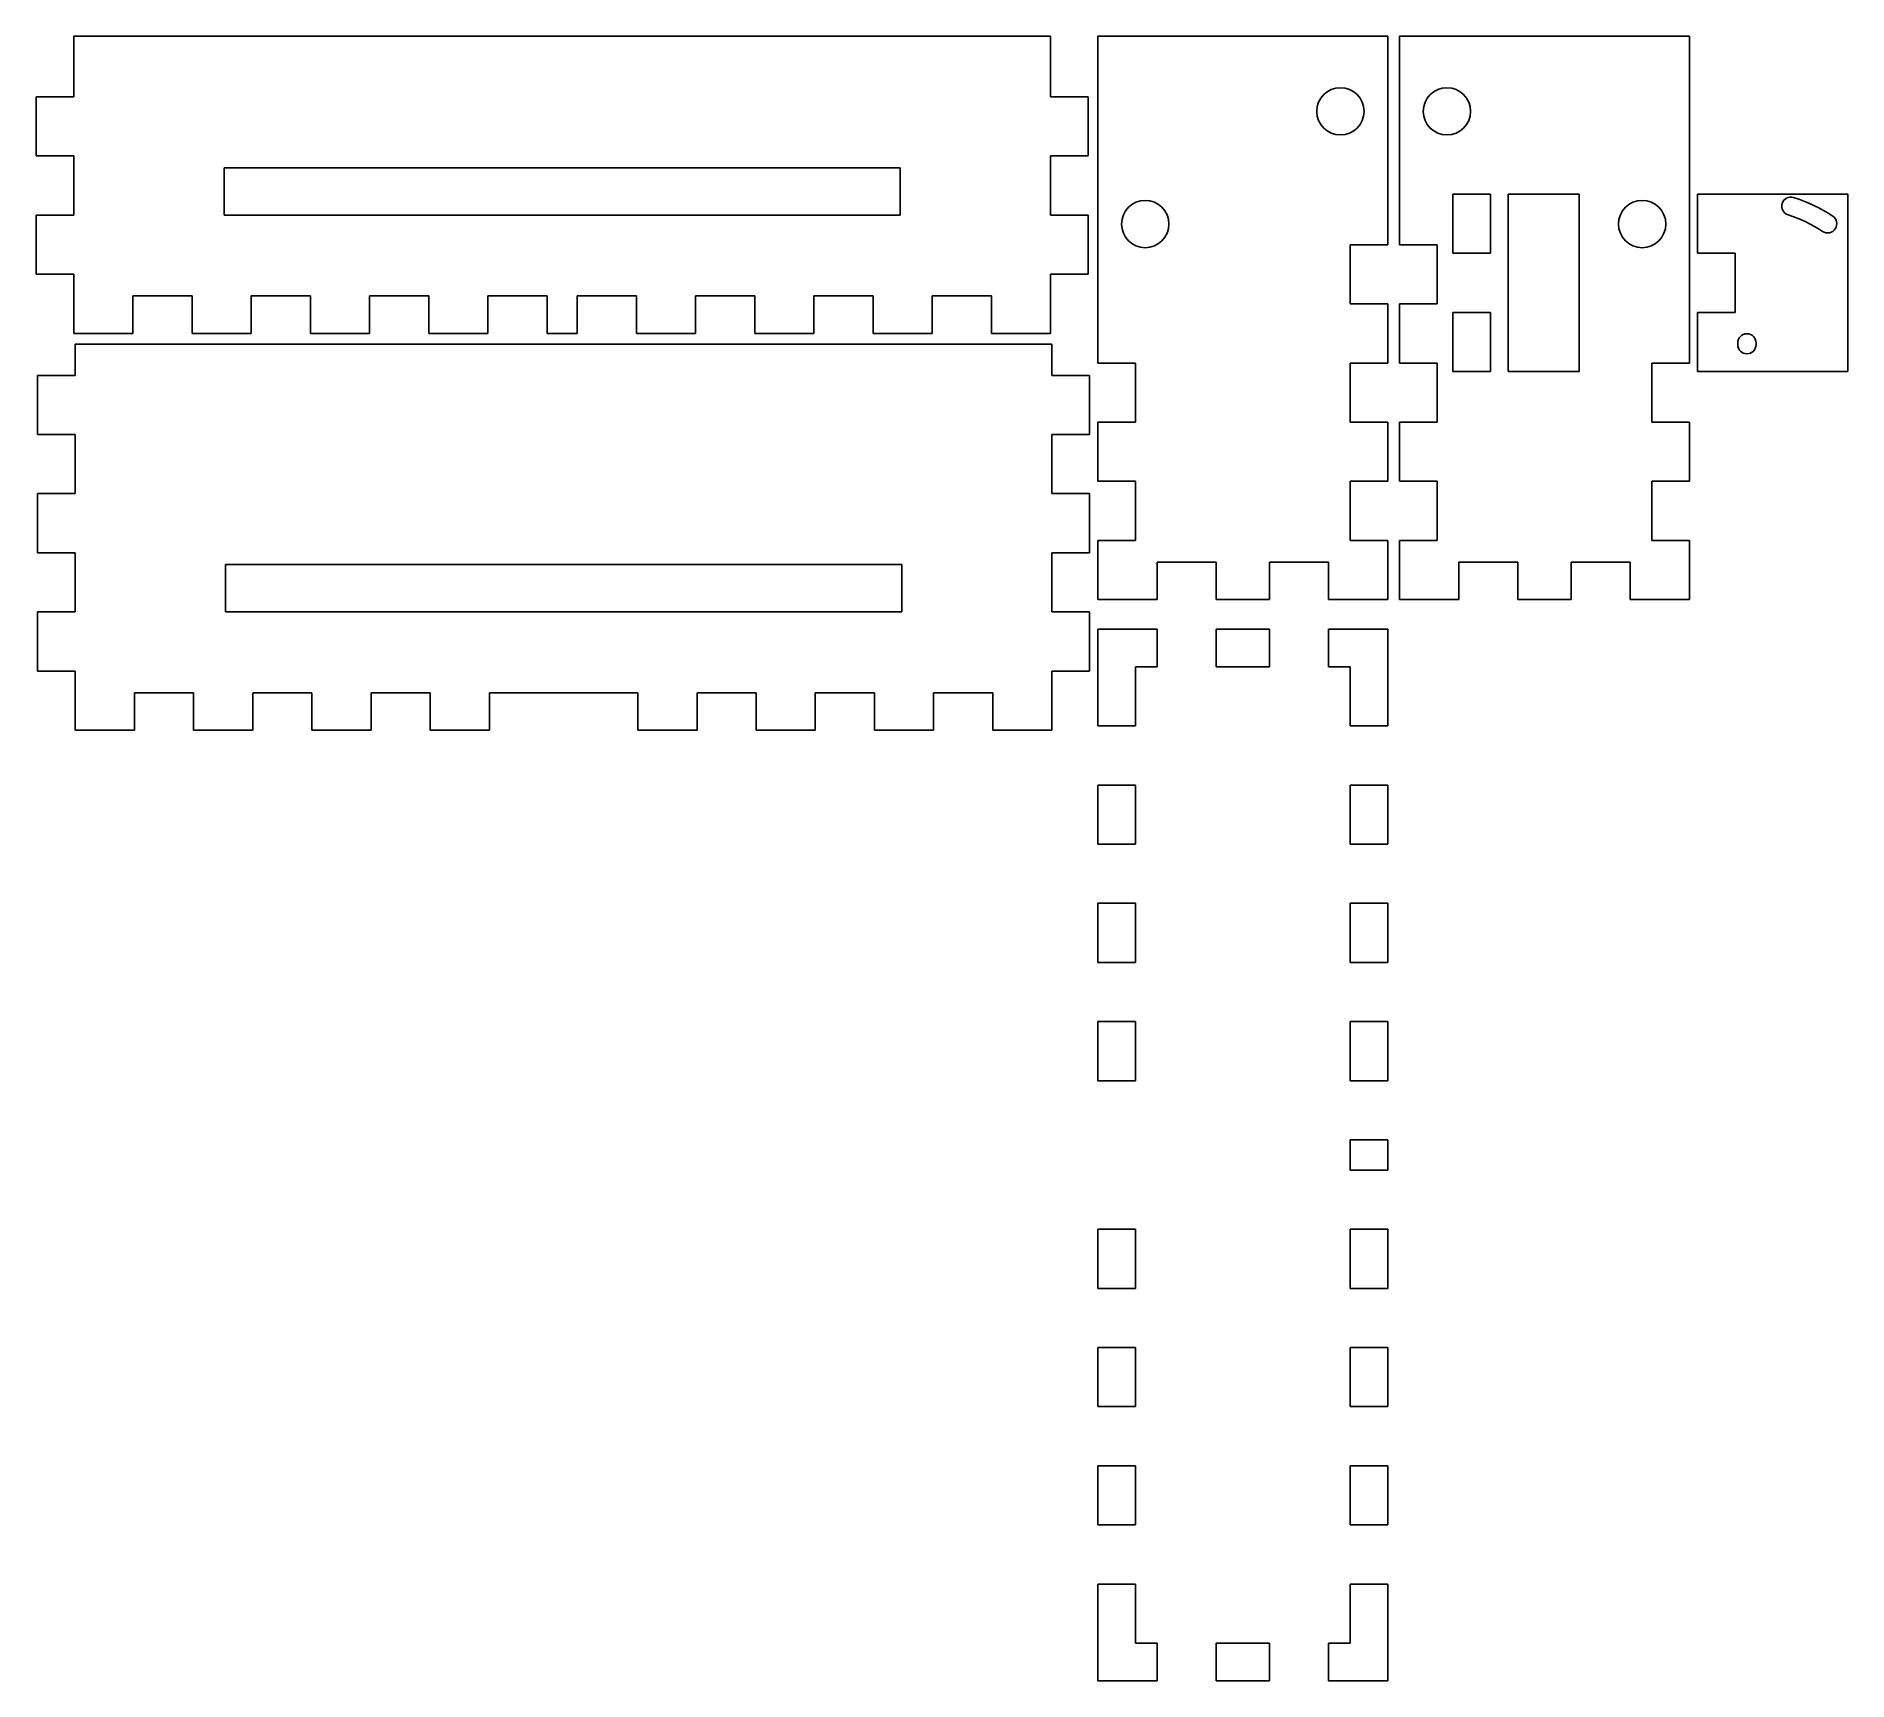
# Model space of a CAD drawing. Extents: x -229 to 77, y -215 to 64.
import ezdxf

# ---------------------------------------------------------------- set-up
doc = ezdxf.new("R2010")
doc.units = 0
doc.layers.add('CAD', color=7, linetype='CONTINUOUS')

msp = doc.modelspace()

# ---------------------------------------------------------------- linework, layer by layer
at = {"layer": 'CAD', "color": 5, "linetype": 'CONTINUOUS'}
for p, q in [((-223.1, 63.5), (-223.1, 53.25)), ((-223.1, 63.5), (-58, 63.5)), ((-58, 63.5), (-58, 53.25)), ((-1, 63.5), (-50, 63.5)), ((-50, 63.5), (-50, 8.25)), ((-1, 28.25), (-1, 63.5)), ((1, 63.5), (50, 63.5)), ((1, 28.25), (1, 63.5)), ((50, 63.5), (50, 8.25)), ((-229.45, 53.25), (-229.45, 43.25)), ((-223.1, 53.25), (-229.45, 53.25)), ((-51.65, 53.25), (-58, 53.25)), ((-51.65, 53.25), (-51.65, 43.25)), ((-229.45, 43.25), (-223.1, 43.25)), ((-223.1, 43.25), (-223.1, 33.25)), ((-58, 43.25), (-58, 33.25)), ((-58, 43.25), (-51.65, 43.25)), ((-197.7, 41.25), (-197.7, 33.25)), ((-197.7, 41.25), (-83.4, 41.25)), ((-83.4, 41.25), (-83.4, 33.25)), ((10, 36.8), (10, 26.8)), ((10, 36.8), (16.35, 36.8)), ((16.35, 26.8), (16.35, 36.8)), ((19.35, 36.8), (31.35, 36.8)), ((19.35, 6.8), (19.35, 36.8)), ((31.35, 36.8), (31.35, 6.8)), ((51.35, 26.8), (51.35, 36.8)), ((51.35, 36.8), (76.75, 36.8)), ((76.75, 6.8), (76.75, 36.8)), ((-229.45, 33.25), (-229.45, 23.25)), ((-223.1, 33.25), (-229.45, 33.25)), ((-197.7, 33.25), (-83.4, 33.25)), ((-51.65, 33.25), (-58, 33.25)), ((-51.65, 33.25), (-51.65, 23.25)), ((-7.35, 28.25), (-1, 28.25)), ((-7.35, 18.25), (-7.35, 28.25)), ((7.35, 28.25), (1, 28.25)), ((7.35, 18.25), (7.35, 28.25)), ((10, 26.8), (16.35, 26.8)), ((51.35, 26.8), (57.7, 26.8)), ((57.7, 16.8), (57.7, 26.8)), ((-229.45, 23.25), (-223.1, 23.25)), ((-223.1, 23.25), (-223.1, 13.25)), ((-58, 23.25), (-58, 13.25)), ((-58, 23.25), (-51.65, 23.25)), ((-213.1, 19.6), (-203.1, 19.6)), ((-213.1, 19.6), (-213.1, 13.25)), ((-203.1, 19.6), (-203.1, 13.25)), ((-193.1, 19.6), (-193.1, 13.25)), ((-193.1, 19.6), (-183.1, 19.6)), ((-183.1, 19.6), (-183.1, 13.25)), ((-173.1, 19.6), (-173.1, 13.25)), ((-173.1, 19.6), (-163.1, 19.6)), ((-163.1, 19.6), (-163.1, 13.25)), ((-153.1, 19.6), (-153.1, 13.25)), ((-153.1, 19.6), (-143.1, 19.6)), ((-143.1, 19.6), (-143.1, 13.25)), ((-138, 19.6), (-138, 13.25)), ((-138, 19.6), (-128, 19.6)), ((-128, 19.6), (-128, 13.25)), ((-118, 19.6), (-118, 13.25)), ((-118, 19.6), (-108, 19.6)), ((-108, 19.6), (-108, 13.25)), ((-98, 19.6), (-98, 13.25)), ((-98, 19.6), (-88, 19.6)), ((-88, 19.6), (-88, 13.25)), ((-78, 19.6), (-78, 13.25)), ((-78, 19.6), (-68, 19.6)), ((-68, 19.6), (-68, 13.25)), ((-7.35, 18.25), (-1, 18.25)), ((-1, 8.25), (-1, 18.25)), ((7.35, 18.25), (1, 18.25)), ((1, 8.25), (1, 18.25)), ((10, 16.8), (16.35, 16.8)), ((10, 6.8), (10, 16.8)), ((16.35, 6.8), (16.35, 16.8)), ((51.35, 6.8), (51.35, 16.8)), ((51.35, 16.8), (57.7, 16.8)), ((-223.1, 13.25), (-213.1, 13.25)), ((-203.1, 13.25), (-193.1, 13.25)), ((-183.1, 13.25), (-173.1, 13.25)), ((-163.1, 13.25), (-153.1, 13.25)), ((-143.1, 13.25), (-138, 13.25)), ((-128, 13.25), (-118, 13.25)), ((-108, 13.25), (-98, 13.25)), ((-88, 13.25), (-78, 13.25)), ((-68, 13.25), (-58, 13.25)), ((-222.86, 6.16), (-222.86, 11.41)), ((-57.76, 11.41), (-222.86, 11.41)), ((-57.76, 6.16), (-57.76, 11.41)), ((58.15, 11.65), (58.15, 11.35)), ((61.25, 11.35), (61.25, 11.65)), ((-229.21, 6.16), (-222.86, 6.16)), ((-229.21, -3.84), (-229.21, 6.16)), ((-57.76, 6.16), (-51.41, 6.16)), ((-51.41, -3.84), (-51.41, 6.16)), ((-50, 8.25), (-43.65, 8.25)), ((-43.65, 8.25), (-43.65, -1.75)), ((-7.35, 8.25), (-1, 8.25)), ((-7.35, -1.75), (-7.35, 8.25)), ((7.35, 8.25), (1, 8.25)), ((7.35, -1.75), (7.35, 8.25)), ((10, 6.8), (16.35, 6.8)), ((31.35, 6.8), (19.35, 6.8)), ((43.65, 8.25), (43.65, -1.75)), ((50, 8.25), (43.65, 8.25)), ((51.35, 6.8), (76.75, 6.8)), ((-50, -1.75), (-43.65, -1.75)), ((-50, -1.75), (-50, -11.75)), ((-7.35, -1.75), (-1, -1.75)), ((-1, -11.75), (-1, -1.75)), ((7.35, -1.75), (1, -1.75)), ((1, -11.75), (1, -1.75)), ((50, -1.75), (43.65, -1.75)), ((50, -1.75), (50, -11.75)), ((-222.86, -3.84), (-229.21, -3.84)), ((-222.86, -3.84), (-222.86, -13.84)), ((-51.41, -3.84), (-57.76, -3.84)), ((-57.76, -3.84), (-57.76, -13.84)), ((-50, -11.75), (-43.65, -11.75)), ((-43.65, -11.75), (-43.65, -21.75)), ((-7.35, -11.75), (-1, -11.75)), ((-7.35, -21.75), (-7.35, -11.75)), ((7.35, -11.75), (1, -11.75)), ((7.35, -21.75), (7.35, -11.75)), ((50, -11.75), (43.65, -11.75)), ((43.65, -11.75), (43.65, -21.75)), ((-229.21, -13.84), (-222.86, -13.84)), ((-229.21, -23.84), (-229.21, -13.84)), ((-57.76, -13.84), (-51.41, -13.84)), ((-51.41, -23.84), (-51.41, -13.84)), ((-222.86, -23.84), (-229.21, -23.84)), ((-222.86, -23.84), (-222.86, -33.84)), ((-51.41, -23.84), (-57.76, -23.84)), ((-57.76, -23.84), (-57.76, -33.84)), ((-50, -21.75), (-43.65, -21.75)), ((-50, -21.75), (-50, -31.75)), ((-7.35, -21.75), (-1, -21.75)), ((-1, -31.75), (-1, -21.75)), ((1, -31.75), (1, -21.75)), ((7.35, -21.75), (1, -21.75)), ((50, -21.75), (43.65, -21.75)), ((50, -21.75), (50, -31.75)), ((-197.46, -25.84), (-197.46, -33.84)), ((-197.46, -25.84), (-83.16, -25.84)), ((-83.16, -25.84), (-83.16, -33.84)), ((-40, -25.4), (-30, -25.4)), ((-40, -31.75), (-40, -25.4)), ((-30, -31.75), (-30, -25.4)), ((-21, -31.75), (-21, -25.4)), ((-21, -25.4), (-11, -25.4)), ((-11, -31.75), (-11, -25.4)), ((11, -31.75), (11, -25.4)), ((21, -25.4), (11, -25.4)), ((21, -31.75), (21, -25.4)), ((40, -25.4), (30, -25.4)), ((30, -31.75), (30, -25.4)), ((40, -31.75), (40, -25.4)), ((-50, -31.75), (-40, -31.75)), ((-30, -31.75), (-21, -31.75)), ((-11, -31.75), (-1, -31.75)), ((11, -31.75), (1, -31.75)), ((30, -31.75), (21, -31.75)), ((50, -31.75), (40, -31.75)), ((-229.21, -33.84), (-222.86, -33.84)), ((-229.21, -43.84), (-229.21, -33.84)), ((-197.46, -33.84), (-83.16, -33.84)), ((-57.76, -33.84), (-51.41, -33.84)), ((-51.41, -43.84), (-51.41, -33.84)), ((-50, -36.75), (-40, -36.75)), ((-50, -53.1), (-50, -36.75)), ((-40, -43.1), (-40, -36.75)), ((-30, -36.75), (-21, -36.75)), ((-30, -43.1), (-30, -36.75)), ((-21, -43.1), (-21, -36.75)), ((-11, -36.75), (-1, -36.75)), ((-11, -36.75), (-11, -43.1)), ((-1, -53.1), (-1, -36.75)), ((-222.86, -43.84), (-229.21, -43.84)), ((-222.86, -47.49), (-222.86, -43.84)), ((-57.76, -47.49), (-57.76, -43.84)), ((-51.41, -43.84), (-57.76, -43.84)), ((-43.65, -43.1), (-40, -43.1)), ((-43.65, -53.1), (-43.65, -43.1)), ((-30, -43.1), (-21, -43.1)), ((-11, -43.1), (-7.35, -43.1)), ((-7.35, -53.1), (-7.35, -43.1)), ((-222.86, -53.84), (-222.86, -47.49)), ((-212.86, -47.49), (-202.86, -47.49)), ((-212.86, -53.84), (-212.86, -47.49)), ((-202.86, -53.84), (-202.86, -47.49)), ((-192.86, -53.84), (-192.86, -47.49)), ((-192.86, -47.49), (-182.86, -47.49)), ((-182.86, -53.84), (-182.86, -47.49)), ((-172.86, -53.84), (-172.86, -47.49)), ((-172.86, -47.49), (-162.86, -47.49)), ((-162.86, -53.84), (-162.86, -47.49)), ((-152.86, -53.84), (-152.86, -47.49)), ((-152.86, -47.49), (-127.76, -47.49)), ((-127.76, -53.84), (-127.76, -47.49)), ((-117.76, -53.84), (-117.76, -47.49)), ((-117.76, -47.49), (-107.76, -47.49)), ((-107.76, -53.84), (-107.76, -47.49)), ((-97.76, -53.84), (-97.76, -47.49)), ((-97.76, -47.49), (-87.76, -47.49)), ((-87.76, -53.84), (-87.76, -47.49)), ((-77.76, -53.84), (-77.76, -47.49)), ((-77.76, -47.49), (-67.76, -47.49)), ((-67.76, -53.84), (-67.76, -47.49)), ((-57.76, -53.84), (-57.76, -47.49)), ((-222.86, -53.84), (-212.86, -53.84)), ((-202.86, -53.84), (-192.86, -53.84)), ((-182.86, -53.84), (-172.86, -53.84)), ((-162.86, -53.84), (-152.86, -53.84)), ((-127.76, -53.84), (-117.76, -53.84)), ((-107.76, -53.84), (-97.76, -53.84)), ((-87.76, -53.84), (-77.76, -53.84)), ((-67.76, -53.84), (-57.76, -53.84)), ((-50, -53.1), (-43.65, -53.1)), ((-7.35, -53.1), (-1, -53.1)), ((-50, -63.1), (-43.65, -63.1)), ((-50, -63.1), (-50, -73.1)), ((-43.65, -63.1), (-43.65, -73.1)), ((-7.35, -63.1), (-1, -63.1)), ((-7.35, -63.1), (-7.35, -73.1)), ((-1, -63.1), (-1, -73.1)), ((-50, -73.1), (-43.65, -73.1)), ((-7.35, -73.1), (-1, -73.1)), ((-50, -83.1), (-43.65, -83.1)), ((-50, -83.1), (-50, -93.1)), ((-43.65, -83.1), (-43.65, -93.1)), ((-7.35, -83.1), (-1, -83.1)), ((-7.35, -83.1), (-7.35, -93.1)), ((-1, -83.1), (-1, -93.1)), ((-50, -93.1), (-43.65, -93.1)), ((-7.35, -93.1), (-1, -93.1)), ((-50, -103.1), (-43.65, -103.1)), ((-50, -103.1), (-50, -113.1)), ((-43.65, -103.1), (-43.65, -113.1)), ((-7.35, -103.1), (-1, -103.1)), ((-7.35, -103.1), (-7.35, -113.1)), ((-1, -103.1), (-1, -113.1)), ((-50, -113.1), (-43.65, -113.1)), ((-7.35, -113.1), (-1, -113.1)), ((-7.35, -123.1), (-1, -123.1)), ((-7.35, -128.2), (-7.35, -123.1)), ((-1, -123.1), (-1, -128.2)), ((-7.35, -128.2), (-1, -128.2)), ((-50, -138.2), (-43.65, -138.2)), ((-50, -138.2), (-50, -148.2)), ((-43.65, -138.2), (-43.65, -148.2)), ((-7.35, -138.2), (-1, -138.2)), ((-7.35, -138.2), (-7.35, -148.2)), ((-1, -138.2), (-1, -148.2)), ((-50, -148.2), (-43.65, -148.2)), ((-7.35, -148.2), (-1, -148.2)), ((-50, -158.2), (-43.65, -158.2)), ((-50, -168.2), (-50, -158.2)), ((-43.65, -158.2), (-43.65, -168.2)), ((-7.35, -158.2), (-1, -158.2)), ((-7.35, -168.2), (-7.35, -158.2)), ((-1, -158.2), (-1, -168.2)), ((-50, -168.2), (-43.65, -168.2)), ((-7.35, -168.2), (-1, -168.2)), ((-50, -178.2), (-43.65, -178.2)), ((-50, -188.2), (-50, -178.2)), ((-43.65, -178.2), (-43.65, -188.2)), ((-7.35, -178.2), (-1, -178.2)), ((-7.35, -188.2), (-7.35, -178.2)), ((-1, -178.2), (-1, -188.2)), ((-50, -188.2), (-43.65, -188.2)), ((-7.35, -188.2), (-1, -188.2)), ((-50, -214.55), (-50, -198.2)), ((-50, -198.2), (-43.65, -198.2)), ((-43.65, -208.2), (-43.65, -198.2)), ((-7.35, -198.2), (-7.35, -208.2)), ((-7.35, -198.2), (-1, -198.2)), ((-1, -198.2), (-1, -214.55)), ((-43.65, -208.2), (-40, -208.2)), ((-40, -208.2), (-40, -214.55)), ((-30, -208.2), (-21, -208.2)), ((-30, -214.55), (-30, -208.2)), ((-21, -208.2), (-21, -214.55)), ((-11, -208.2), (-7.35, -208.2)), ((-11, -214.55), (-11, -208.2)), ((-50, -214.55), (-40, -214.55)), ((-30, -214.55), (-21, -214.55)), ((-11, -214.55), (-1, -214.55))]:
    msp.add_line(p, q, dxfattribs=at)
for centre in [(-9, 50.8), (9, 50.8), (-42, 31.75), (42, 31.75)]:
    msp.add_circle(centre, 4, dxfattribs=at)
for centre, radius, start, end in [((67.14, 34.76), 1.55, 72.6018, 252.6018), ((59.85, 11.5), 25.93, 56.3705, 72.6018), ((59.85, 11.5), 22.83, 56.3705, 72.6018), ((73.35, 31.8), 1.55, 236.3705, 56.3705), ((59.7, 11.65), 1.55, 0, 180), ((59.7, 11.35), 1.55, 180, 0)]:
    msp.add_arc(centre, radius, start, end, dxfattribs=at)

doc.saveas('drawing.dxf')
